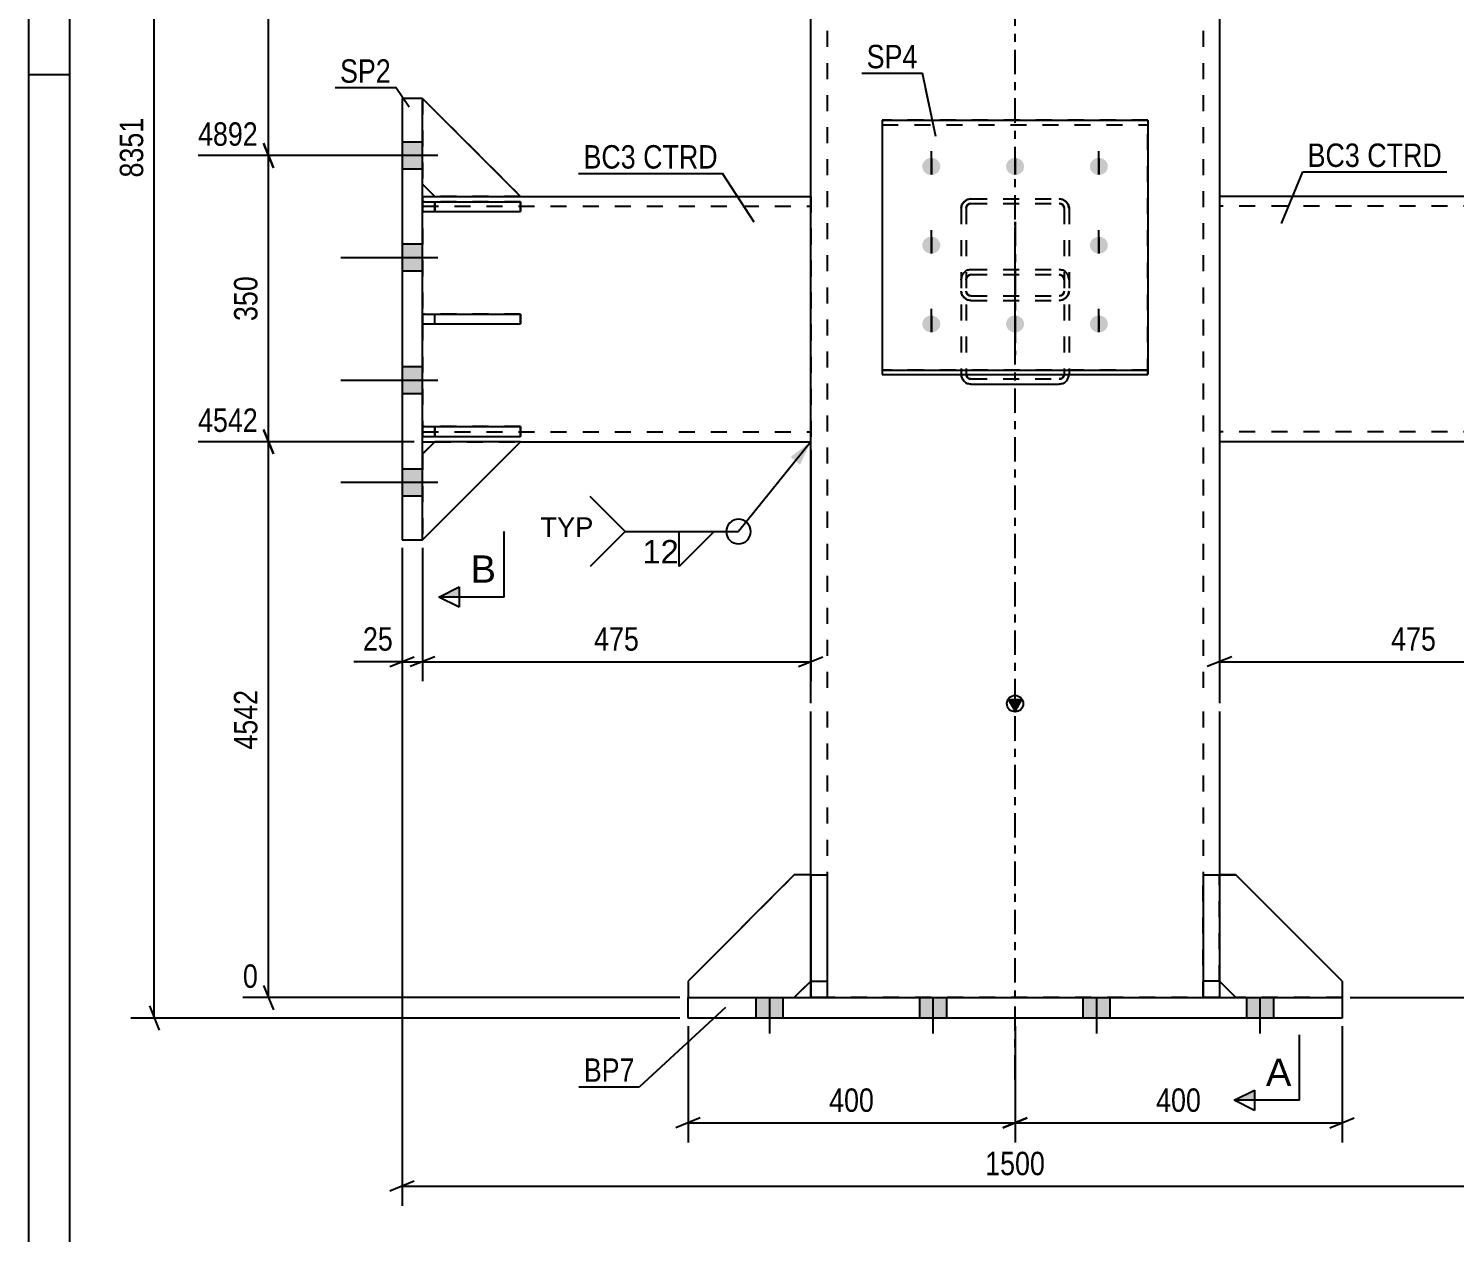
# Model space of a CAD drawing. Header units: millimetres. Extents: x 0 to 594, y 0 to 420.
# Drawn here: x 0 to 174.4, y 156.4 to 303.7 of the extents above; entities that cross this region are included whole.
import ezdxf

# ---------------------------------------------------------------- set-up
doc = ezdxf.new("R2010")
doc.units = ezdxf.units.MM
doc.linetypes.add('DXK_LINE_DOT2', pattern=[3.9198, 1.9599, -1.9599])
doc.linetypes.add('DXK_LINE_DOT3', pattern=[5.9187, 2.979, -0.9799, 0.9799, -0.9799])
doc.styles.add('Arial', font='arial.ttf', dxfattribs={"height": 0.2})
doc.styles.add('Arial Narrow', font='ARIALN.TTF', dxfattribs={"height": 0.2})

# ---------------------------------------------------------------- blocks, each defined once
blk = doc.blocks.new('Unknown-681868524-1134')
at = {"color": 5, "linetype": 'Continuous'}
for p, q in [((0, 420), (0, 0)), ((5, 415), (5, 5)), ((5, 298), (0, 298))]:
    blk.add_line(p, q, dxfattribs=at)
blk = doc.blocks.new('Bolt-681868524-2355 - 2326')
at = {"linetype": 'Continuous'}
for points in [[(45.69, 289.77), (45.69, 286.47), (48.19, 286.47), (48.19, 289.77)], [(45.69, 289.77), (45.69, 286.47), (48.19, 286.47), (48.19, 289.77)], [(45.69, 289.77), (45.69, 286.47), (48.19, 286.47), (48.19, 289.77)], [(45.69, 277.27), (45.69, 273.97), (48.19, 273.97), (48.19, 277.27)], [(45.69, 277.27), (45.69, 273.97), (48.19, 273.97), (48.19, 277.27)], [(45.69, 262.27), (45.69, 258.97), (48.19, 258.97), (48.19, 262.27)], [(45.69, 262.27), (45.69, 258.97), (48.19, 258.97), (48.19, 262.27)], [(45.69, 249.77), (45.69, 246.47), (48.19, 246.47), (48.19, 249.77)], [(45.69, 249.77), (45.69, 246.47), (48.19, 246.47), (48.19, 249.77)], [(45.69, 249.77), (45.69, 246.47), (48.19, 246.47), (48.19, 249.77)]]:
    blk.add_hatch(color=1, dxfattribs=at).paths.add_polyline_path(points)
at = {"color": 1, "linetype": 'Continuous'}
for p, q in [((48.19, 289.77), (45.69, 289.77)), ((48.19, 289.77), (45.69, 289.77)), ((48.19, 289.77), (45.69, 289.77)), ((50.09, 288.12), (38.19, 288.12)), ((50.09, 288.12), (38.19, 288.12)), ((50.09, 288.12), (38.19, 288.12)), ((48.19, 286.47), (45.69, 286.47)), ((48.19, 286.47), (45.69, 286.47)), ((48.19, 286.47), (45.69, 286.47)), ((50.09, 275.62), (38.19, 275.62)), ((50.09, 275.62), (38.19, 275.62)), ((48.19, 277.27), (45.69, 277.27)), ((48.19, 277.27), (45.69, 277.27)), ((48.19, 273.97), (45.69, 273.97)), ((48.19, 273.97), (45.69, 273.97)), ((48.19, 262.27), (45.69, 262.27)), ((48.19, 262.27), (45.69, 262.27)), ((50.09, 260.62), (38.19, 260.62)), ((50.09, 260.62), (38.19, 260.62)), ((48.19, 258.97), (45.69, 258.97)), ((48.19, 258.97), (45.69, 258.97)), ((48.19, 249.77), (45.69, 249.77)), ((48.19, 249.77), (45.69, 249.77)), ((48.19, 249.77), (45.69, 249.77)), ((50.09, 248.12), (38.19, 248.12)), ((50.09, 248.12), (38.19, 248.12)), ((50.09, 248.12), (38.19, 248.12)), ((48.19, 246.47), (45.69, 246.47)), ((48.19, 246.47), (45.69, 246.47)), ((48.19, 246.47), (45.69, 246.47))]:
    blk.add_line(p, q, dxfattribs=at)
blk = doc.blocks.new('Part-681868524-2336 - 2326')
at = {"linetype": 'Continuous'}
blk.add_hatch(color=2, dxfattribs=at).paths.add_polyline_path([(120.68, 220.18), (119.88, 221.58), (121.48, 221.58)])
at = {"color": 2, "linetype": 'Continuous'}
for p, q in [((95.68, 221.12), (95.68, 315.12)), ((145.68, 315.12), (145.68, 221.12)), ((120.68, 220.18), (119.88, 221.58)), ((119.88, 221.58), (121.48, 221.58)), ((121.48, 221.58), (120.68, 220.18)), ((95.68, 200.12), (95.68, 220.12)), ((145.68, 220.12), (145.68, 200.12))]:
    blk.add_line(p, q, dxfattribs=at)
at = {"color": 7, "linetype": 'DXK_LINE_DOT2'}
for p, q in [((97.68, 315.12), (97.68, 221.12)), ((143.68, 315.12), (143.68, 221.12)), ((97.68, 220.12), (97.68, 185.12)), ((143.68, 220.12), (143.68, 185.12)), ((95.68, 200.12), (95.68, 185.12)), ((145.68, 200.12), (145.68, 185.12)), ((145.68, 185.12), (95.68, 185.12))]:
    blk.add_line(p, q, dxfattribs=at)
at = {"color": 7, "linetype": 'DXK_LINE_DOT3'}
for p, q in [((120.68, 221.12), (120.68, 315.12)), ((120.68, 175.12), (120.68, 220.12))]:
    blk.add_line(p, q, dxfattribs=at)
at = {"color": 2, "linetype": 'Continuous'}
blk.add_circle((120.68, 221.08), 1, dxfattribs=at)
blk = doc.blocks.new('Part-681868524-2329 - 2326')
at = {"color": 2, "linetype": 'Continuous'}
for p, q in [((95.68, 200.12), (95.68, 185.12)), ((95.68, 200.12), (97.68, 200.12)), ((97.68, 200.12), (97.68, 185.12)), ((95.68, 187.12), (97.68, 187.12)), ((95.68, 185.12), (97.68, 185.12))]:
    blk.add_line(p, q, dxfattribs=at)
blk = doc.blocks.new('Part-681868524-2330 - 2326')
at = {"color": 2, "linetype": 'Continuous'}
for p, q in [((93.68, 200.12), (80.68, 187.12)), ((95.68, 200.12), (93.68, 200.12)), ((80.68, 187.12), (80.68, 185.12)), ((93.68, 185.12), (95.68, 187.12))]:
    blk.add_line(p, q, dxfattribs=at)
at = {"color": 7, "linetype": 'DXK_LINE_DOT2'}
for p, q in [((95.68, 200.12), (95.68, 187.12)), ((80.68, 185.12), (93.68, 185.12))]:
    blk.add_line(p, q, dxfattribs=at)
blk = doc.blocks.new('Part-681868524-2399 - 2326')
at = {"color": 2, "linetype": 'Continuous'}
for p, q in [((48.19, 282.47), (60.19, 282.47)), ((48.19, 282.47), (48.19, 281.27)), ((48.19, 281.27), (60.19, 281.27)), ((60.19, 282.47), (60.19, 281.27))]:
    blk.add_line(p, q, dxfattribs=at)
at = {"color": 7, "linetype": 'DXK_LINE_DOT2'}
blk.add_line((49.69, 281.27), (49.69, 282.47), dxfattribs=at)
blk = doc.blocks.new('Part-681868524-2335 - 2326')
at = {"color": 2, "linetype": 'Continuous'}
for p, q in [((80.68, 182.62), (80.68, 185.12)), ((80.68, 185.12), (160.68, 185.12)), ((160.68, 185.12), (160.68, 182.62)), ((160.68, 182.62), (80.68, 182.62))]:
    blk.add_line(p, q, dxfattribs=at)
blk = doc.blocks.new('Bolt-681868524-2358 - 2326')
at = {"color": 1, "linetype": 'DXK_LINE_DOT2'}
for p, q in [((110.44, 287.78), (110.44, 284.94)), ((120.69, 287.78), (120.69, 284.94)), ((130.94, 287.78), (130.94, 284.94)), ((110.44, 278.15), (110.44, 275.31)), ((130.94, 278.15), (130.94, 275.31)), ((110.44, 268.52), (110.44, 265.68)), ((120.69, 268.52), (120.69, 265.68)), ((130.94, 268.52), (130.94, 265.68))]:
    blk.add_line(p, q, dxfattribs=at)
blk = doc.blocks.new('Bolt-681868524-2359 - 2326')
at = {"linetype": 'Continuous'}
for points in [[(92.33, 185.12), (89.03, 185.12), (89.03, 182.62), (92.33, 182.62)], [(92.33, 185.12), (89.03, 185.12), (89.03, 182.62), (92.33, 182.62)], [(92.33, 185.12), (89.03, 185.12), (89.03, 182.62), (92.33, 182.62)], [(92.33, 185.12), (89.03, 185.12), (89.03, 182.62), (92.33, 182.62)], [(112.33, 185.12), (109.03, 185.12), (109.03, 182.62), (112.33, 182.62)], [(112.33, 185.12), (109.03, 185.12), (109.03, 182.62), (112.33, 182.62)], [(132.33, 185.12), (129.03, 185.12), (129.03, 182.62), (132.33, 182.62)], [(132.33, 185.12), (129.03, 185.12), (129.03, 182.62), (132.33, 182.62)], [(152.33, 185.12), (149.03, 185.12), (149.03, 182.62), (152.33, 182.62)], [(152.33, 185.12), (149.03, 185.12), (149.03, 182.62), (152.33, 182.62)], [(152.33, 185.12), (149.03, 185.12), (149.03, 182.62), (152.33, 182.62)], [(152.33, 185.12), (149.03, 185.12), (149.03, 182.62), (152.33, 182.62)]]:
    blk.add_hatch(color=1, dxfattribs=at).paths.add_polyline_path(points)
at = {"color": 1, "linetype": 'Continuous'}
for p, q in [((89.03, 182.62), (89.03, 185.12)), ((89.03, 182.62), (89.03, 185.12)), ((89.03, 182.62), (89.03, 185.12)), ((89.03, 182.62), (89.03, 185.12)), ((90.68, 180.72), (90.68, 185.12)), ((90.68, 180.72), (90.68, 185.12)), ((90.68, 180.72), (90.68, 185.12)), ((90.68, 180.72), (90.68, 185.12)), ((92.33, 182.62), (92.33, 185.12)), ((92.33, 182.62), (92.33, 185.12)), ((92.33, 182.62), (92.33, 185.12)), ((92.33, 182.62), (92.33, 185.12)), ((109.03, 182.62), (109.03, 185.12)), ((109.03, 182.62), (109.03, 185.12)), ((110.68, 180.72), (110.68, 185.12)), ((110.68, 180.72), (110.68, 185.12)), ((112.33, 182.62), (112.33, 185.12)), ((112.33, 182.62), (112.33, 185.12)), ((129.03, 182.62), (129.03, 185.12)), ((129.03, 182.62), (129.03, 185.12)), ((130.68, 180.72), (130.68, 185.12)), ((130.68, 180.72), (130.68, 185.12)), ((132.33, 182.62), (132.33, 185.12)), ((132.33, 182.62), (132.33, 185.12)), ((149.03, 182.62), (149.03, 185.12)), ((149.03, 182.62), (149.03, 185.12)), ((149.03, 182.62), (149.03, 185.12)), ((149.03, 182.62), (149.03, 185.12)), ((150.68, 180.72), (150.68, 185.12)), ((150.68, 180.72), (150.68, 185.12)), ((150.68, 180.72), (150.68, 185.12)), ((150.68, 180.72), (150.68, 185.12)), ((152.33, 182.62), (152.33, 185.12)), ((152.33, 182.62), (152.33, 185.12)), ((152.33, 182.62), (152.33, 185.12)), ((152.33, 182.62), (152.33, 185.12))]:
    blk.add_line(p, q, dxfattribs=at)
blk = doc.blocks.new('Part-681868524-2367 - 2326')
at = {"color": 7, "linetype": 'DXK_LINE_DOT2'}
for p, q in [((93.68, 200.12), (80.68, 187.12)), ((95.68, 200.12), (93.68, 200.12)), ((95.68, 187.12), (95.68, 200.12)), ((80.68, 187.12), (80.68, 185.12)), ((93.68, 185.12), (95.68, 187.12)), ((80.68, 185.12), (93.68, 185.12))]:
    blk.add_line(p, q, dxfattribs=at)
blk = doc.blocks.new('Part-681868524-2368 - 2326')
at = {"color": 7, "linetype": 'DXK_LINE_DOT2'}
for p, q in [((95.68, 185.12), (95.68, 200.12)), ((95.68, 200.12), (97.68, 200.12)), ((97.68, 200.12), (97.68, 185.12)), ((95.68, 187.12), (97.68, 187.12)), ((97.68, 185.12), (95.68, 185.12))]:
    blk.add_line(p, q, dxfattribs=at)
blk = doc.blocks.new('Part-681868524-2369 - 2326')
at = {"color": 2, "linetype": 'Continuous'}
for p, q in [((147.68, 200.12), (145.68, 200.12)), ((160.68, 187.12), (147.68, 200.12)), ((147.68, 185.12), (145.68, 187.12)), ((160.68, 187.12), (160.68, 185.12))]:
    blk.add_line(p, q, dxfattribs=at)
at = {"color": 7, "linetype": 'DXK_LINE_DOT2'}
for p, q in [((145.68, 187.12), (145.68, 200.12)), ((160.68, 185.12), (147.68, 185.12))]:
    blk.add_line(p, q, dxfattribs=at)
blk = doc.blocks.new('Part-681868524-2370 - 2326')
at = {"color": 2, "linetype": 'Continuous'}
for p, q in [((143.68, 200.12), (143.68, 185.12)), ((143.68, 200.12), (145.68, 200.12)), ((145.68, 200.12), (145.68, 185.12)), ((145.68, 187.12), (143.68, 187.12)), ((143.68, 185.12), (145.68, 185.12))]:
    blk.add_line(p, q, dxfattribs=at)
blk = doc.blocks.new('Part-681868524-2387 - 2326')
at = {"color": 7, "linetype": 'DXK_LINE_DOT2'}
for p, q in [((136.94, 292.43), (104.44, 292.43)), ((104.44, 292.43), (104.44, 261.34)), ((104.44, 291.88), (136.94, 291.88)), ((136.94, 261.34), (136.94, 292.43)), ((136.94, 261.89), (104.44, 261.89)), ((104.44, 261.34), (136.94, 261.34))]:
    blk.add_line(p, q, dxfattribs=at)
blk = doc.blocks.new('Part-681868524-2389 - 2326')
at = {"color": 7, "linetype": 'DXK_LINE_DOT2'}
for p, q in [((114.44, 282.48), (114.83, 282.73)), ((114.83, 282.73), (115.29, 282.81)), ((115.29, 282.81), (126.09, 282.81)), ((126.09, 282.81), (126.54, 282.73)), ((126.54, 282.73), (126.93, 282.48)), ((114.09, 281.68), (114.18, 282.12)), ((114.09, 281.68), (114.09, 261.42)), ((114.18, 282.12), (114.44, 282.48)), ((114.73, 281.9), (114.69, 281.68)), ((114.69, 281.68), (114.69, 261.42)), ((114.86, 282.08), (114.73, 281.9)), ((115.06, 282.2), (114.86, 282.08)), ((115.29, 282.25), (115.06, 282.2)), ((115.29, 282.25), (126.09, 282.25)), ((126.32, 282.2), (126.09, 282.25)), ((126.51, 282.08), (126.32, 282.2)), ((126.64, 281.9), (126.51, 282.08)), ((126.69, 281.68), (126.64, 281.9)), ((126.69, 281.68), (126.69, 261.42)), ((126.93, 282.48), (127.19, 282.12)), ((127.19, 282.12), (127.29, 281.68)), ((127.29, 281.68), (127.29, 261.42)), ((115.29, 274.19), (114.83, 274.1)), ((115.29, 274.19), (126.09, 274.19)), ((126.54, 274.1), (126.09, 274.19)), ((114.18, 273.41), (114.09, 272.92)), ((114.69, 272.92), (114.73, 273.16)), ((114.73, 273.16), (114.86, 273.37)), ((114.86, 273.37), (115.06, 273.51)), ((115.06, 273.51), (115.29, 273.56)), ((115.29, 273.56), (126.09, 273.56)), ((126.09, 273.56), (126.32, 273.51)), ((126.32, 273.51), (126.51, 273.37)), ((126.51, 273.37), (126.64, 273.16)), ((126.64, 273.16), (126.69, 272.92)), ((127.29, 272.92), (127.19, 273.41)), ((114.18, 271.1), (114.09, 271.54)), ((114.44, 270.74), (114.18, 271.1)), ((114.83, 270.49), (114.44, 270.74)), ((114.69, 271.54), (114.73, 271.32)), ((114.73, 271.32), (114.86, 271.14)), ((115.29, 270.41), (114.83, 270.49)), ((114.86, 271.14), (115.06, 271.01)), ((115.06, 271.01), (115.29, 270.97)), ((115.29, 270.97), (126.09, 270.97)), ((115.29, 270.41), (126.09, 270.41)), ((126.09, 270.97), (126.32, 271.01)), ((126.54, 270.49), (126.09, 270.41)), ((126.32, 271.01), (126.51, 271.14)), ((126.51, 271.14), (126.64, 271.32)), ((126.93, 270.74), (126.54, 270.49)), ((126.64, 271.32), (126.69, 271.54)), ((127.19, 271.1), (126.93, 270.74)), ((127.29, 271.54), (127.19, 271.1)), ((114.09, 261.42), (114.18, 260.94)), ((114.73, 261.18), (114.69, 261.42)), ((114.86, 260.97), (114.73, 261.18)), ((114.83, 260.24), (115.29, 260.15)), ((115.06, 260.83), (114.86, 260.97)), ((115.29, 260.79), (115.06, 260.83)), ((115.29, 260.79), (126.09, 260.79)), ((115.29, 260.15), (126.09, 260.15)), ((126.32, 260.83), (126.09, 260.79)), ((126.09, 260.15), (126.54, 260.24)), ((126.51, 260.97), (126.32, 260.83)), ((126.64, 261.18), (126.51, 260.97)), ((126.69, 261.42), (126.64, 261.18)), ((127.19, 260.94), (127.29, 261.42))]:
    blk.add_line(p, q, dxfattribs=at)
at = {"color": 7, "linetype": 'DXK_LINE_DOT3'}
blk.add_line((120.69, 280.03), (120.69, 263.75), dxfattribs=at)
at = {"color": 7, "linetype": 'DXK_LINE_DOT2'}
for centre, start, end in [((115.34, 272.97), 114.32, 159.2417), ((126.03, 272.97), 20.7583, 65.68), ((115.34, 261.38), 200.7583, 245.68), ((126.03, 261.38), 294.32, 339.2417)]:
    blk.add_arc(centre, 1.24, start, end, dxfattribs=at)
blk = doc.blocks.new('Part-681868524-2396 - 2326')
at = {"color": 7, "linetype": 'DXK_LINE_DOT2'}
for p, q in [((60.19, 282.47), (48.19, 282.47)), ((48.19, 282.47), (48.19, 281.27)), ((48.19, 281.27), (60.19, 281.27)), ((49.69, 282.47), (49.69, 281.27)), ((60.19, 281.27), (60.19, 282.47))]:
    blk.add_line(p, q, dxfattribs=at)
blk = doc.blocks.new('Part-681868524-2398 - 2326')
at = {"color": 7, "linetype": 'DXK_LINE_DOT2'}
for p, q in [((60.19, 268.72), (48.19, 268.72)), ((48.19, 268.72), (48.19, 267.52)), ((49.69, 267.52), (49.69, 268.72)), ((60.19, 267.52), (60.19, 268.72)), ((48.19, 267.52), (60.19, 267.52))]:
    blk.add_line(p, q, dxfattribs=at)
blk = doc.blocks.new('Part-681868524-2401 - 2326')
at = {"color": 2, "linetype": 'Continuous'}
for p, q in [((48.19, 268.72), (60.19, 268.72)), ((48.19, 268.72), (48.19, 267.52)), ((60.19, 268.72), (60.19, 267.52)), ((48.19, 267.52), (60.19, 267.52))]:
    blk.add_line(p, q, dxfattribs=at)
at = {"color": 7, "linetype": 'DXK_LINE_DOT2'}
blk.add_line((49.69, 267.52), (49.69, 268.72), dxfattribs=at)
blk = doc.blocks.new('Part-681868524-2402 - 2326')
at = {"color": 2, "linetype": 'Continuous'}
for p, q in [((48.19, 295.12), (60.19, 283.12)), ((48.19, 284.62), (49.69, 283.12)), ((49.69, 283.12), (60.19, 283.12))]:
    blk.add_line(p, q, dxfattribs=at)
at = {"color": 7, "linetype": 'DXK_LINE_DOT2'}
blk.add_line((48.19, 295.12), (48.19, 284.62), dxfattribs=at)
blk = doc.blocks.new('Part-681868524-2403 - 2326')
at = {"color": 7, "linetype": 'DXK_LINE_DOT2'}
for p, q in [((48.19, 284.62), (48.19, 295.12)), ((48.19, 295.12), (60.19, 283.12)), ((49.69, 283.12), (48.19, 284.62)), ((60.19, 283.12), (49.69, 283.12))]:
    blk.add_line(p, q, dxfattribs=at)
blk = doc.blocks.new('Part-681868524-2404 - 2326')
at = {"color": 2, "linetype": 'Continuous'}
for p, q in [((49.69, 253.12), (48.19, 251.62)), ((48.19, 241.12), (60.19, 253.12)), ((60.19, 253.12), (49.69, 253.12))]:
    blk.add_line(p, q, dxfattribs=at)
at = {"color": 7, "linetype": 'DXK_LINE_DOT2'}
blk.add_line((48.19, 251.62), (48.19, 241.12), dxfattribs=at)
blk = doc.blocks.new('Part-681868524-2405 - 2326')
at = {"color": 7, "linetype": 'DXK_LINE_DOT2'}
for p, q in [((49.69, 253.12), (48.19, 251.62)), ((48.19, 241.12), (60.19, 253.12)), ((60.19, 253.12), (49.69, 253.12)), ((48.19, 251.62), (48.19, 241.12))]:
    blk.add_line(p, q, dxfattribs=at)
blk = doc.blocks.new('Part-681868524-2425 - 2326')
at = {"color": 2, "linetype": 'Continuous'}
for p, q in [((45.69, 295.12), (45.69, 241.12)), ((48.19, 295.12), (45.69, 295.12)), ((48.19, 241.12), (48.19, 295.12)), ((45.69, 241.12), (48.19, 241.12))]:
    blk.add_line(p, q, dxfattribs=at)
blk = doc.blocks.new('Part-681868524-2471 - 2326')
at = {"color": 2, "linetype": 'Continuous'}
for p, q in [((48.19, 283.12), (49.69, 283.12)), ((60.19, 283.12), (95.68, 283.12)), ((48.19, 253.12), (49.69, 253.12)), ((60.19, 253.12), (95.68, 253.12))]:
    blk.add_line(p, q, dxfattribs=at)
at = {"color": 7, "linetype": 'DXK_LINE_DOT2'}
for p, q in [((48.19, 283.12), (48.19, 253.12)), ((49.69, 283.12), (60.19, 283.12)), ((95.68, 283.12), (95.68, 253.12)), ((48.19, 281.92), (95.68, 281.92)), ((48.19, 254.32), (95.68, 254.32)), ((49.69, 253.12), (60.19, 253.12))]:
    blk.add_line(p, q, dxfattribs=at)
blk = doc.blocks.new('Part-681868524-2493 - 2326')
at = {"color": 7, "linetype": 'DXK_LINE_DOT2'}
for p, q in [((145.68, 187.12), (145.68, 200.12)), ((145.68, 200.12), (147.68, 200.12)), ((147.68, 200.12), (160.68, 187.12)), ((147.68, 185.12), (145.68, 187.12)), ((160.68, 187.12), (160.68, 185.12)), ((160.68, 185.12), (147.68, 185.12))]:
    blk.add_line(p, q, dxfattribs=at)
blk = doc.blocks.new('Part-681868524-2494 - 2326')
at = {"color": 7, "linetype": 'DXK_LINE_DOT2'}
for p, q in [((143.68, 185.12), (143.68, 200.12)), ((143.68, 200.12), (145.68, 200.12)), ((145.68, 200.12), (145.68, 185.12)), ((145.68, 187.12), (143.68, 187.12)), ((145.68, 185.12), (143.68, 185.12))]:
    blk.add_line(p, q, dxfattribs=at)
blk = doc.blocks.new('Part-681868524-2499 - 2326')
at = {"color": 2, "linetype": 'Continuous'}
for p, q in [((181.19, 283.12), (145.68, 283.12)), ((193.19, 283.12), (191.69, 283.12)), ((181.19, 253.12), (145.68, 253.12)), ((193.19, 253.12), (191.69, 253.12))]:
    blk.add_line(p, q, dxfattribs=at)
at = {"color": 7, "linetype": 'DXK_LINE_DOT2'}
for p, q in [((145.68, 283.12), (145.68, 253.12)), ((191.69, 283.12), (181.19, 283.12)), ((193.19, 253.12), (193.19, 283.12)), ((193.19, 281.92), (145.68, 281.92)), ((193.19, 254.32), (145.68, 254.32)), ((191.69, 253.12), (181.19, 253.12))]:
    blk.add_line(p, q, dxfattribs=at)
blk = doc.blocks.new('Part-681868524-2526 - 2326')
at = {"color": 7, "linetype": 'DXK_LINE_DOT2'}
for p, q in [((114.83, 282.73), (114.44, 282.48)), ((115.29, 282.81), (114.83, 282.73)), ((115.29, 282.81), (126.09, 282.81)), ((126.54, 282.73), (126.09, 282.81)), ((126.93, 282.48), (126.54, 282.73)), ((114.18, 282.12), (114.09, 281.68)), ((114.09, 281.68), (114.09, 261.42)), ((114.44, 282.48), (114.18, 282.12)), ((114.69, 281.68), (114.73, 281.9)), ((114.69, 281.68), (114.69, 261.42)), ((114.73, 281.9), (114.86, 282.08)), ((114.86, 282.08), (115.06, 282.2)), ((115.06, 282.2), (115.29, 282.25)), ((115.29, 282.25), (126.09, 282.25)), ((126.09, 282.25), (126.32, 282.2)), ((126.32, 282.2), (126.51, 282.08)), ((126.51, 282.08), (126.64, 281.9)), ((126.64, 281.9), (126.69, 281.68)), ((126.69, 281.68), (126.69, 261.42)), ((127.19, 282.12), (126.93, 282.48)), ((127.29, 281.68), (127.19, 282.12)), ((127.29, 281.68), (127.29, 261.42)), ((114.83, 274.1), (115.29, 274.19)), ((115.29, 274.19), (126.09, 274.19)), ((126.09, 274.19), (126.54, 274.1)), ((114.09, 272.92), (114.18, 273.41)), ((114.73, 273.16), (114.69, 272.92)), ((114.86, 273.37), (114.73, 273.16)), ((115.06, 273.51), (114.86, 273.37)), ((115.29, 273.56), (115.06, 273.51)), ((115.29, 273.56), (126.09, 273.56)), ((126.32, 273.51), (126.09, 273.56)), ((126.51, 273.37), (126.32, 273.51)), ((126.64, 273.16), (126.51, 273.37)), ((126.69, 272.92), (126.64, 273.16)), ((127.19, 273.41), (127.29, 272.92)), ((114.09, 271.53), (114.18, 271.1)), ((114.18, 271.1), (114.44, 270.74)), ((114.44, 270.74), (114.83, 270.49)), ((114.73, 271.32), (114.69, 271.53)), ((114.86, 271.14), (114.73, 271.32)), ((114.83, 270.49), (115.29, 270.41)), ((115.06, 271.01), (114.86, 271.14)), ((115.29, 270.97), (115.06, 271.01)), ((115.29, 270.97), (126.09, 270.97)), ((115.29, 270.41), (126.09, 270.41)), ((126.32, 271.01), (126.09, 270.97)), ((126.09, 270.41), (126.54, 270.49)), ((126.51, 271.14), (126.32, 271.01)), ((126.64, 271.32), (126.51, 271.14)), ((126.54, 270.49), (126.93, 270.74)), ((126.69, 271.53), (126.64, 271.32)), ((126.93, 270.74), (127.19, 271.1)), ((127.19, 271.1), (127.29, 271.53)), ((114.1, 261.34), (114.09, 261.42)), ((114.69, 261.42), (114.73, 261.18)), ((114.73, 261.18), (114.86, 260.97)), ((114.86, 260.97), (115.06, 260.83)), ((115.06, 260.83), (115.29, 260.79)), ((115.29, 260.79), (126.09, 260.79)), ((126.09, 260.79), (126.32, 260.83)), ((126.32, 260.83), (126.51, 260.97)), ((126.51, 260.97), (126.64, 261.18)), ((126.64, 261.18), (126.69, 261.42)), ((127.29, 261.42), (127.27, 261.34))]:
    blk.add_line(p, q, dxfattribs=at)
at = {"color": 7, "linetype": 'DXK_LINE_DOT3'}
blk.add_line((120.69, 263.75), (120.69, 280.03), dxfattribs=at)
at = {"color": 2, "linetype": 'Continuous'}
for p, q in [((114.18, 260.94), (114.1, 261.34)), ((115.29, 260.15), (114.83, 260.24)), ((115.29, 260.15), (126.09, 260.15)), ((126.54, 260.24), (126.09, 260.15)), ((127.27, 261.34), (127.19, 260.94))]:
    blk.add_line(p, q, dxfattribs=at)
at = {"color": 7, "linetype": 'DXK_LINE_DOT2'}
for centre, start, end in [((115.34, 272.97), 114.32, 159.2417), ((126.03, 272.97), 20.7583, 65.68)]:
    blk.add_arc(centre, 1.24, start, end, dxfattribs=at)
at = {"color": 2, "linetype": 'Continuous'}
for centre, start, end in [((115.34, 261.38), 200.7583, 245.68), ((126.03, 261.38), 294.32, 339.2417)]:
    blk.add_arc(centre, 1.24, start, end, dxfattribs=at)
blk = doc.blocks.new('Part-681868524-2529 - 2326')
at = {"color": 2, "linetype": 'Continuous'}
for p, q in [((48.19, 254.97), (60.19, 254.97)), ((48.19, 254.97), (48.19, 253.77)), ((60.19, 254.97), (60.19, 253.77)), ((48.19, 253.77), (60.19, 253.77))]:
    blk.add_line(p, q, dxfattribs=at)
at = {"color": 7, "linetype": 'DXK_LINE_DOT2'}
blk.add_line((49.69, 253.77), (49.69, 254.97), dxfattribs=at)
blk = doc.blocks.new('Part-681868524-2530 - 2326')
at = {"color": 7, "linetype": 'DXK_LINE_DOT2'}
for p, q in [((60.19, 254.97), (48.19, 254.97)), ((48.19, 254.97), (48.19, 253.77)), ((49.69, 254.97), (49.69, 253.77)), ((60.19, 253.77), (60.19, 254.97)), ((48.19, 253.77), (60.19, 253.77))]:
    blk.add_line(p, q, dxfattribs=at)
blk = doc.blocks.new('Part-681868524-2536 - 2326')
at = {"color": 2, "linetype": 'Continuous'}
for p, q in [((104.44, 292.43), (136.94, 292.43)), ((104.44, 292.43), (104.44, 261.34)), ((136.94, 292.43), (136.94, 261.34)), ((104.44, 261.89), (136.94, 261.89)), ((104.44, 261.34), (136.94, 261.34))]:
    blk.add_line(p, q, dxfattribs=at)
at = {"color": 7, "linetype": 'DXK_LINE_DOT2'}
blk.add_line((104.44, 291.88), (136.94, 291.88), dxfattribs=at)
blk = doc.blocks.new('Bolt-681868524-2537 - 2326')
at = {"linetype": 'Continuous'}
for points in [[(110.44, 285.74), (110.21, 285.76), (109.99, 285.83), (109.79, 285.94), (109.62, 286.08), (109.48, 286.26), (109.39, 286.46), (109.34, 286.68), (109.34, 286.9), (109.39, 287.11), (109.48, 287.31), (109.62, 287.49), (109.79, 287.64), (109.99, 287.75), (110.21, 287.82), (110.44, 287.84), (110.66, 287.82), (110.88, 287.75), (111.08, 287.64), (111.25, 287.49), (111.39, 287.31), (111.48, 287.11), (111.53, 286.9), (111.53, 286.68), (111.48, 286.46), (111.39, 286.26), (111.25, 286.08), (111.08, 285.94), (110.88, 285.83), (110.66, 285.76)], [(120.69, 285.74), (120.46, 285.76), (120.24, 285.83), (120.04, 285.94), (119.87, 286.08), (119.73, 286.26), (119.64, 286.46), (119.59, 286.68), (119.59, 286.9), (119.64, 287.11), (119.73, 287.31), (119.87, 287.49), (120.04, 287.64), (120.24, 287.75), (120.46, 287.82), (120.69, 287.84), (120.91, 287.82), (121.13, 287.75), (121.33, 287.64), (121.5, 287.49), (121.64, 287.31), (121.73, 287.11), (121.78, 286.9), (121.78, 286.68), (121.73, 286.46), (121.64, 286.26), (121.5, 286.08), (121.33, 285.94), (121.13, 285.83), (120.91, 285.76)], [(130.94, 285.74), (130.71, 285.76), (130.49, 285.83), (130.29, 285.94), (130.12, 286.08), (129.98, 286.26), (129.89, 286.46), (129.84, 286.68), (129.84, 286.9), (129.89, 287.11), (129.98, 287.31), (130.12, 287.49), (130.29, 287.64), (130.49, 287.75), (130.71, 287.82), (130.94, 287.84), (131.16, 287.82), (131.38, 287.75), (131.58, 287.64), (131.75, 287.49), (131.89, 287.31), (131.98, 287.11), (132.03, 286.9), (132.03, 286.68), (131.98, 286.46), (131.89, 286.26), (131.75, 286.08), (131.58, 285.94), (131.38, 285.83), (131.16, 285.76)], [(110.44, 276.12), (110.21, 276.15), (109.99, 276.21), (109.79, 276.32), (109.62, 276.46), (109.48, 276.64), (109.39, 276.84), (109.34, 277.05), (109.34, 277.26), (109.39, 277.48), (109.48, 277.67), (109.62, 277.85), (109.79, 277.99), (109.99, 278.1), (110.21, 278.17), (110.44, 278.19), (110.66, 278.17), (110.88, 278.1), (111.08, 277.99), (111.25, 277.85), (111.39, 277.67), (111.48, 277.48), (111.53, 277.26), (111.53, 277.05), (111.48, 276.84), (111.39, 276.64), (111.25, 276.46), (111.08, 276.32), (110.88, 276.21), (110.66, 276.15)], [(130.94, 276.12), (130.71, 276.15), (130.49, 276.21), (130.29, 276.32), (130.12, 276.46), (129.98, 276.64), (129.89, 276.84), (129.84, 277.05), (129.84, 277.26), (129.89, 277.48), (129.98, 277.67), (130.12, 277.85), (130.29, 277.99), (130.49, 278.1), (130.71, 278.17), (130.94, 278.19), (131.16, 278.17), (131.38, 278.1), (131.58, 277.99), (131.75, 277.85), (131.89, 277.67), (131.98, 277.48), (132.03, 277.26), (132.03, 277.05), (131.98, 276.84), (131.89, 276.64), (131.75, 276.46), (131.58, 276.32), (131.38, 276.21), (131.16, 276.15)], [(110.44, 266.49), (110.21, 266.51), (109.99, 266.58), (109.79, 266.69), (109.62, 266.83), (109.48, 267.01), (109.39, 267.21), (109.34, 267.42), (109.34, 267.63), (109.39, 267.84), (109.48, 268.04), (109.62, 268.22), (109.79, 268.36), (109.99, 268.47), (110.21, 268.54), (110.44, 268.56), (110.66, 268.54), (110.88, 268.47), (111.08, 268.36), (111.25, 268.22), (111.39, 268.04), (111.48, 267.84), (111.53, 267.63), (111.53, 267.42), (111.48, 267.21), (111.39, 267.01), (111.25, 266.83), (111.08, 266.69), (110.88, 266.58), (110.66, 266.51)], [(120.69, 266.49), (120.46, 266.51), (120.24, 266.58), (120.04, 266.69), (119.87, 266.83), (119.73, 267.01), (119.64, 267.21), (119.59, 267.42), (119.59, 267.63), (119.64, 267.84), (119.73, 268.04), (119.87, 268.22), (120.04, 268.36), (120.24, 268.47), (120.46, 268.54), (120.69, 268.56), (120.91, 268.54), (121.13, 268.47), (121.33, 268.36), (121.5, 268.22), (121.64, 268.04), (121.73, 267.84), (121.78, 267.63), (121.78, 267.42), (121.73, 267.21), (121.64, 267.01), (121.5, 266.83), (121.33, 266.69), (121.13, 266.58), (120.91, 266.51)], [(130.94, 266.49), (130.71, 266.51), (130.49, 266.58), (130.29, 266.69), (130.12, 266.83), (129.98, 267.01), (129.89, 267.21), (129.84, 267.42), (129.84, 267.63), (129.89, 267.84), (129.98, 268.04), (130.12, 268.22), (130.29, 268.36), (130.49, 268.47), (130.71, 268.54), (130.94, 268.56), (131.16, 268.54), (131.38, 268.47), (131.58, 268.36), (131.75, 268.22), (131.89, 268.04), (131.98, 267.84), (132.03, 267.63), (132.03, 267.42), (131.98, 267.21), (131.89, 267.01), (131.75, 266.83), (131.58, 266.69), (131.38, 266.58), (131.16, 266.51)]]:
    blk.add_hatch(color=1, dxfattribs=at).paths.add_polyline_path(points)
at = {"color": 1, "linetype": 'Continuous'}
for p, q in [((110.44, 285.8), (110.44, 288.64)), ((120.69, 285.8), (120.69, 288.64)), ((130.94, 285.8), (130.94, 288.64)), ((110.44, 276.16), (110.44, 279)), ((130.94, 276.16), (130.94, 279)), ((110.44, 266.53), (110.44, 269.37)), ((120.69, 266.53), (120.69, 269.37)), ((130.94, 266.53), (130.94, 269.37))]:
    blk.add_line(p, q, dxfattribs=at)
blk = doc.blocks.new('StraightDimension-681868524-2597 - 2326')
at = {"color": 7, "linetype": 'Continuous'}
for p, q in [((80.68, 181.62), (80.68, 167.4)), ((120.68, 181.62), (120.68, 167.4)), ((82.18, 170.4), (79.18, 169.2)), ((80.68, 169.8), (120.68, 169.8)), ((119.18, 169.2), (122.18, 170.4))]:
    blk.add_line(p, q, dxfattribs=at)
at = {"color": 0}
blk.add_wipeout([(104.02, 170.55), (104.02, 174.75), (97.34, 174.75), (97.34, 170.55)], dxfattribs=at)
at = {"color": 3, "style": 'Arial Narrow'}
blk.add_text('400', height=2.863, dxfattribs=at).set_placement((97.94, 171.15))
blk = doc.blocks.new('StraightDimension-681868524-14829 - 2326')
at = {"color": 7, "linetype": 'Continuous'}
for p, q in [((47.19, 253.12), (20.74, 253.12)), ((29.95, 251.62), (28.75, 254.62)), ((29.35, 185.12), (29.35, 253.12)), ((79.68, 185.12), (26.23, 185.12)), ((28.75, 186.62), (29.95, 183.62))]:
    blk.add_line(p, q, dxfattribs=at)
at = {"color": 0, "linetype": 'Continuous'}
for points in [[(28.65, 253.72), (28.65, 257.92), (20.14, 257.92), (20.14, 253.72)], [(28.65, 185.72), (28.65, 189.92), (25.63, 189.92), (25.63, 185.72)]]:
    blk.add_wipeout(points, dxfattribs=at)
at = {"color": 0}
blk.add_wipeout([(28.6, 223.37), (24.4, 223.37), (24.4, 214.86), (28.6, 214.86)], dxfattribs=at)
at = {"color": 3, "linetype": 'Continuous', "style": 'Arial Narrow'}
for s, height, p in [('4542', 2.863, (20.74, 254.32)), ('0', 2.86, (26.23, 186.32))]:
    blk.add_text(s, height=height, dxfattribs=at).set_placement(p)
at = {"color": 3, "style": 'Arial Narrow'}
blk.add_text('4542', height=2.863, rotation=90.0002, dxfattribs=at).set_placement((28, 215.46))
blk = doc.blocks.new('StraightDimension-681868524-2649 - 2326')
at = {"color": 7, "linetype": 'Continuous'}
for p, q in [((95.68, 252.12), (95.68, 223.81)), ((48.19, 240.12), (48.19, 223.81)), ((49.69, 226.81), (46.69, 225.61)), ((94.18, 225.61), (97.18, 226.81)), ((48.19, 226.21), (95.68, 226.21))]:
    blk.add_line(p, q, dxfattribs=at)
at = {"color": 0}
blk.add_wipeout([(75.28, 226.96), (75.28, 231.16), (68.59, 231.16), (68.59, 226.96)], dxfattribs=at)
at = {"color": 3, "style": 'Arial Narrow'}
blk.add_text('475', height=2.863, dxfattribs=at).set_placement((69.19, 227.56))
blk = doc.blocks.new('StraightDimension-681868524-2681 - 2326')
at = {"color": 7, "linetype": 'Continuous'}
for p, q in [((45.69, 240.12), (45.69, 223.81)), ((48.19, 240.12), (48.19, 223.81)), ((44.19, 225.61), (47.19, 226.81)), ((49.69, 226.81), (46.69, 225.61)), ((45.69, 226.21), (48.19, 226.21))]:
    blk.add_line(p, q, dxfattribs=at)
at = {"color": 0}
blk.add_wipeout([(45.16, 226.96), (45.16, 231.16), (40.31, 231.16), (40.31, 226.96)], dxfattribs=at)
at = {"color": 7, "linetype": 'Continuous'}
blk.add_line((45.69, 226.21), (39.78, 226.21), dxfattribs=at)
blk.add_line((45.69, 226.21), (39.78, 226.21), dxfattribs=at)
at = {"color": 3, "style": 'Arial Narrow'}
blk.add_text('25', height=2.863, dxfattribs=at).set_placement((40.91, 227.56))
blk = doc.blocks.new('StraightDimension-681868524-2575 - 2326')
at = {"color": 7, "linetype": 'Continuous'}
for p, q in [((195.69, 267.12), (195.69, 159.65)), ((45.69, 240.12), (45.69, 159.65)), ((47.19, 162.65), (44.19, 161.45)), ((194.19, 161.45), (197.19, 162.65)), ((45.69, 162.05), (195.69, 162.05))]:
    blk.add_line(p, q, dxfattribs=at)
at = {"color": 0}
blk.add_wipeout([(124.94, 162.8), (124.94, 167), (116.43, 167), (116.43, 162.8)], dxfattribs=at)
at = {"color": 3, "style": 'Arial Narrow'}
blk.add_text('1500', height=2.863, dxfattribs=at).set_placement((117.03, 163.4))
blk = doc.blocks.new('StraightDimension-681868524-2584 - 2326')
at = {"color": 7, "linetype": 'Continuous'}
for p, q in [((120.68, 181.62), (120.68, 167.4)), ((160.68, 181.62), (160.68, 167.4)), ((122.18, 170.4), (119.18, 169.2)), ((120.68, 169.8), (160.68, 169.8)), ((159.18, 169.2), (162.18, 170.4))]:
    blk.add_line(p, q, dxfattribs=at)
at = {"color": 0}
blk.add_wipeout([(144.02, 170.55), (144.02, 174.75), (137.34, 174.75), (137.34, 170.55)], dxfattribs=at)
at = {"color": 3, "style": 'Arial Narrow'}
blk.add_text('400', height=2.863, dxfattribs=at).set_placement((137.94, 171.15))
blk = doc.blocks.new('StraightDimension-681868524-2633 - 2326')
at = {"color": 7, "linetype": 'Continuous'}
for p, q in [((145.68, 252.12), (145.68, 223.81)), ((193.19, 240.12), (193.19, 223.81)), ((147.18, 226.81), (144.18, 225.61)), ((191.69, 225.61), (194.69, 226.81)), ((145.68, 226.21), (193.19, 226.21))]:
    blk.add_line(p, q, dxfattribs=at)
at = {"color": 0}
blk.add_wipeout([(172.78, 226.96), (172.78, 231.16), (166.09, 231.16), (166.09, 226.96)], dxfattribs=at)
at = {"color": 3, "style": 'Arial Narrow'}
blk.add_text('475', height=2.863, dxfattribs=at).set_placement((166.69, 227.56))
blk = doc.blocks.new('StraightDimension-681868524-10222 - 2326')
at = {"color": 7, "linetype": 'Continuous'}
for p, q in [((15.38, 182.62), (15.38, 395.58)), ((14.78, 184.12), (15.98, 181.12)), ((79.68, 182.62), (12.53, 182.62))]:
    blk.add_line(p, q, dxfattribs=at)
at = {"color": 0}
blk.add_wipeout([(14.63, 293.35), (10.43, 293.35), (10.43, 284.84), (14.63, 284.84)], dxfattribs=at)
at = {"color": 3, "style": 'Arial Narrow'}
blk.add_text('8351', height=2.863, rotation=90.0002, dxfattribs=at).set_placement((14.03, 285.44))
blk = doc.blocks.new('StraightDimension-681868524-14827 - 2326')
at = {"color": 7, "linetype": 'Continuous'}
for p, q in [((29.95, 334.62), (28.75, 337.62)), ((44.69, 336.12), (20.74, 336.12)), ((29.35, 288.12), (29.35, 336.12)), ((28.75, 289.62), (29.95, 286.62)), ((39.69, 288.12), (20.74, 288.12))]:
    blk.add_line(p, q, dxfattribs=at)
at = {"color": 0, "linetype": 'Continuous'}
blk.add_wipeout([(28.65, 336.72), (28.65, 340.92), (20.14, 340.92), (20.14, 336.72)], dxfattribs=at)
at = {"color": 0}
blk.add_wipeout([(28.6, 316.37), (24.4, 316.37), (24.4, 307.86), (28.6, 307.86)], dxfattribs=at)
at = {"color": 3, "linetype": 'Continuous', "style": 'Arial Narrow'}
blk.add_text('7732', height=2.863, dxfattribs=at).set_placement((20.74, 337.32))
at = {"color": 3, "style": 'Arial Narrow'}
blk.add_text('2840', height=2.863, rotation=90.0002, dxfattribs=at).set_placement((28, 308.46))
blk = doc.blocks.new('StraightDimension-681868524-14828 - 2326')
at = {"color": 7, "linetype": 'Continuous'}
for p, q in [((29.95, 286.62), (28.75, 289.62)), ((39.69, 288.12), (20.74, 288.12)), ((29.35, 253.12), (29.35, 288.12)), ((47.19, 253.12), (20.74, 253.12)), ((28.75, 254.62), (29.95, 251.62))]:
    blk.add_line(p, q, dxfattribs=at)
at = {"color": 0, "linetype": 'Continuous'}
blk.add_wipeout([(28.65, 288.72), (28.65, 292.92), (20.14, 292.92), (20.14, 288.72)], dxfattribs=at)
at = {"color": 0}
blk.add_wipeout([(28.6, 273.96), (24.4, 273.96), (24.4, 267.28), (28.6, 267.28)], dxfattribs=at)
at = {"color": 3, "linetype": 'Continuous', "style": 'Arial Narrow'}
blk.add_text('4892', height=2.863, dxfattribs=at).set_placement((20.74, 289.32))
at = {"color": 3, "style": 'Arial Narrow'}
blk.add_text('350', height=2.863, rotation=90.0002, dxfattribs=at).set_placement((28, 267.88))
blk = doc.blocks.new('StraightDimension-681868524-14922 - 2326')
at = {"color": 7, "linetype": 'Continuous'}
for p, q in [((194.19, 253.12), (221.5, 253.12)), ((213.48, 251.62), (212.28, 254.62)), ((212.88, 185.12), (212.88, 253.12)), ((161.68, 185.12), (216.01, 185.12)), ((212.28, 186.62), (213.48, 183.62))]:
    blk.add_line(p, q, dxfattribs=at)
at = {"color": 0, "linetype": 'Continuous'}
for points in [[(222.1, 253.72), (222.1, 257.92), (213.58, 257.92), (213.58, 253.72)], [(216.61, 185.72), (216.61, 189.92), (213.58, 189.92), (213.58, 185.72)]]:
    blk.add_wipeout(points, dxfattribs=at)
at = {"color": 0}
blk.add_wipeout([(212.13, 223.37), (207.93, 223.37), (207.93, 214.86), (212.13, 214.86)], dxfattribs=at)
at = {"color": 3, "linetype": 'Continuous', "style": 'Arial Narrow'}
for s, height, p in [('4542', 2.863, (214.18, 254.32)), ('0', 2.86, (214.18, 186.32))]:
    blk.add_text(s, height=height, dxfattribs=at).set_placement(p)
at = {"color": 3, "style": 'Arial Narrow'}
blk.add_text('4542', height=2.863, rotation=90.0002, dxfattribs=at).set_placement((211.53, 215.46))
blk = doc.blocks.new('Mark-681868524-2331 - 2326')
at = {"color": 0}
blk.add_wipeout([(74.14, 174.82), (74.14, 177.82), (67.93, 177.82), (67.93, 174.82)], dxfattribs=at)
blk.add_wipeout([(74.14, 174.82), (74.14, 177.82), (67.93, 177.82), (67.93, 174.82)], dxfattribs=at)
at = {"color": 30, "linetype": 'Continuous'}
for p in [(85.27, 183.91), (67.33, 174.22)]:
    blk.add_line(p, (74.74, 174.22), dxfattribs=at)
at = {"color": 3, "style": 'Arial Narrow'}
blk.add_text('BP7', height=2.863, dxfattribs=at).set_placement((67.93, 174.82))
blk = doc.blocks.new('Mark-681868524-2421 - 2326')
at = {"color": 0}
blk.add_wipeout([(44.32, 297.03), (44.32, 300.03), (38.11, 300.03), (38.11, 297.03)], dxfattribs=at)
blk.add_wipeout([(44.32, 297.03), (44.32, 300.03), (38.11, 300.03), (38.11, 297.03)], dxfattribs=at)
at = {"color": 30, "linetype": 'Continuous'}
for p in [(37.51, 296.43), (46.58, 294.02)]:
    blk.add_line(p, (44.92, 296.43), dxfattribs=at)
at = {"color": 3, "style": 'Arial Narrow'}
blk.add_text('SP2', height=2.863, dxfattribs=at).set_placement((38.11, 297.03))
blk = doc.blocks.new('Mark-681868524-2383 - 2326')
at = {"color": 0}
blk.add_wipeout([(108.74, 298.8), (108.74, 301.8), (102.53, 301.8), (102.53, 298.8)], dxfattribs=at)
blk.add_wipeout([(108.74, 298.8), (108.74, 301.8), (102.53, 301.8), (102.53, 298.8)], dxfattribs=at)
at = {"color": 30, "linetype": 'DXK_LINE_DOT2'}
for p in [(101.93, 298.2), (110.97, 290.45)]:
    blk.add_line(p, (109.34, 298.2), dxfattribs=at)
at = {"color": 3, "style": 'Arial Narrow'}
blk.add_text('SP4', height=2.863, dxfattribs=at).set_placement((102.53, 298.8))
blk = doc.blocks.new('Mark-681868524-2467 - 2326')
at = {"color": 0}
for points in [[(74.29, 286.53), (74.29, 289.53), (67.89, 289.53), (67.89, 286.53)], [(84.31, 286.53), (84.31, 289.53), (75.19, 289.53), (75.19, 286.53)]]:
    blk.add_wipeout(points, dxfattribs=at)
for points in [[(74.29, 286.53), (74.29, 289.53), (67.89, 289.53), (67.89, 286.53)], [(84.31, 286.53), (84.31, 289.53), (75.19, 289.53), (75.19, 286.53)]]:
    blk.add_wipeout(points, dxfattribs=at)
at = {"color": 30, "linetype": 'Continuous'}
for p in [(67.29, 285.93), (88.76, 279.96)]:
    blk.add_line(p, (84.91, 285.93), dxfattribs=at)
at = {"color": 3, "style": 'Arial Narrow'}
for s, p in [('BC3', (67.89, 286.53)), ('CTRD', (75.19, 286.53))]:
    blk.add_text(s, height=2.863, dxfattribs=at).set_placement(p)
blk = doc.blocks.new('Mark-681868524-2495 - 2326')
at = {"color": 0}
for points in [[(162.87, 286.73), (162.87, 289.73), (156.47, 289.73), (156.47, 286.73)], [(172.89, 286.73), (172.89, 289.73), (163.77, 289.73), (163.77, 286.73)]]:
    blk.add_wipeout(points, dxfattribs=at)
for points in [[(162.87, 286.73), (162.87, 289.73), (156.47, 289.73), (156.47, 286.73)], [(172.89, 286.73), (172.89, 289.73), (163.77, 289.73), (163.77, 286.73)]]:
    blk.add_wipeout(points, dxfattribs=at)
at = {"color": 30, "linetype": 'Continuous'}
for p, q in [((153.28, 279.81), (155.87, 286.13)), ((155.87, 286.13), (173.49, 286.13))]:
    blk.add_line(p, q, dxfattribs=at)
at = {"color": 3, "style": 'Arial Narrow'}
for s, p in [('BC3', (156.47, 286.73)), ('CTRD', (163.77, 286.73))]:
    blk.add_text(s, height=2.863, dxfattribs=at).set_placement(p)
blk = doc.blocks.new('Mark-681868524-2532 - 2326')
at = {"color": 0}
blk.add_wipeout([(108.74, 298.8), (108.74, 301.8), (102.53, 301.8), (102.53, 298.8)], dxfattribs=at)
blk.add_wipeout([(108.74, 298.8), (108.74, 301.8), (102.53, 301.8), (102.53, 298.8)], dxfattribs=at)
at = {"color": 30, "linetype": 'Continuous'}
for p in [(101.93, 298.2), (110.97, 290.45)]:
    blk.add_line(p, (109.34, 298.2), dxfattribs=at)
at = {"color": 3, "style": 'Arial Narrow'}
blk.add_text('SP4', height=2.863, dxfattribs=at).set_placement((102.53, 298.8))
blk = doc.blocks.new('SectionMark-681868524-2865 - 2326')
at = {"linetype": 'Continuous'}
blk.add_hatch(color=6, dxfattribs=at).paths.add_polyline_path([(149.98, 173.82), (149.98, 172.57), (147.48, 172.57)])
at = {"color": 6, "linetype": 'Continuous'}
for p, q in [((155.48, 172.57), (155.48, 180.57)), ((147.48, 172.57), (149.98, 173.82)), ((149.98, 173.82), (149.98, 171.32)), ((155.48, 172.57), (147.48, 172.57)), ((149.98, 171.32), (147.48, 172.57))]:
    blk.add_line(p, q, dxfattribs=at)
at = {"color": 0, "linetype": 'Continuous'}
blk.add_wipeout([(154.48, 174.32), (154.48, 177.82), (151.37, 177.82), (151.37, 174.32)], dxfattribs=at)
at = {"color": 3, "linetype": 'Continuous', "style": 'Arial'}
blk.add_text('A', height=3.34, rotation=-0.0115, dxfattribs=at).set_placement((151.37, 174.32))
blk = doc.blocks.new('SectionMark-681868524-2869 - 2326')
at = {"linetype": 'Continuous'}
blk.add_hatch(color=6, dxfattribs=at).paths.add_polyline_path([(52.68, 235.37), (52.68, 234.12), (50.18, 234.12)])
at = {"color": 6, "linetype": 'Continuous'}
for p, q in [((58.18, 234.12), (58.18, 242.12)), ((50.18, 234.12), (52.68, 235.37)), ((58.18, 234.12), (50.18, 234.12)), ((52.68, 232.87), (50.18, 234.12)), ((52.68, 235.37), (52.68, 232.87))]:
    blk.add_line(p, q, dxfattribs=at)
at = {"color": 0, "linetype": 'Continuous'}
blk.add_wipeout([(57.18, 235.87), (57.18, 239.37), (54.07, 239.37), (54.07, 235.87)], dxfattribs=at)
at = {"color": 3, "linetype": 'Continuous', "style": 'Arial'}
blk.add_text('B', height=3.34, dxfattribs=at).set_placement((54.07, 235.87))
blk = doc.blocks.new('WeldMark-681868524-7241 - 2326')
at = {"linetype": 'Continuous'}
blk.add_hatch(color=30, dxfattribs=at).paths.add_polyline_path([(93.22, 251.25), (95.68, 253.12), (94.39, 250.31)])
at = {"color": 30, "linetype": 'Continuous'}
blk.add_line((95.68, 253.12), (86.85, 242.13), dxfattribs=at)
at = {"color": 3, "linetype": 'Continuous'}
for q in [(68.71, 246.41), (68.71, 237.84)]:
    blk.add_line((72.99, 242.13), q, dxfattribs=at)
for start, end in [(90, 270), (270, 90)]:
    blk.add_arc((86.85, 242.13), 1.5, start, end, dxfattribs=at)
at = {"color": 0}
blk.add_wipeout([(78.95, 238.03), (78.95, 241.43), (74.89, 241.43), (74.89, 238.03)], dxfattribs=at)
at = {"color": 30, "linetype": 'Continuous'}
blk.add_line((72.99, 242.13), (86.85, 242.13), dxfattribs=at)
at = {"color": 3, "linetype": 'Continuous'}
for p, q in [((79.61, 242.13), (83.89, 242.13)), ((83.89, 242.13), (79.61, 237.84)), ((79.61, 237.84), (79.61, 242.13))]:
    blk.add_line(p, q, dxfattribs=at)
at = {"color": 3, "style": 'Arial'}
blk.add_text('12', height=2.865, dxfattribs=at).set_placement((75.09, 238.23))
at = {"color": 0, "linetype": 'Continuous'}
blk.add_wipeout([(69.09, 241.48), (69.09, 243.98), (62.61, 243.98), (62.61, 241.48)], dxfattribs=at)
blk.add_wipeout([(69.09, 241.48), (69.09, 243.98), (62.61, 243.98), (62.61, 241.48)], dxfattribs=at)
at = {"color": 3, "linetype": 'Continuous', "style": 'Arial'}
blk.add_text('TYP', height=2.388, dxfattribs=at).set_placement((62.61, 241.48))

msp = doc.modelspace()

# ---------------------------------------------------------------- block references
for name in ['Unknown-681868524-1134', 'Part-681868524-2336 - 2326', 'Part-681868524-2425 - 2326', 'Part-681868524-2402 - 2326', 'Part-681868524-2403 - 2326', 'Part-681868524-2387 - 2326', 'Part-681868524-2536 - 2326', 'Bolt-681868524-2355 - 2326', 'Bolt-681868524-2537 - 2326', 'Bolt-681868524-2358 - 2326', 'Part-681868524-2471 - 2326', 'Part-681868524-2389 - 2326', 'Part-681868524-2526 - 2326', 'Part-681868524-2499 - 2326', 'Part-681868524-2399 - 2326', 'Part-681868524-2396 - 2326', 'Part-681868524-2398 - 2326', 'Part-681868524-2401 - 2326', 'Part-681868524-2529 - 2326', 'Part-681868524-2530 - 2326', 'Part-681868524-2404 - 2326', 'Part-681868524-2405 - 2326', 'Part-681868524-2330 - 2326', 'Part-681868524-2367 - 2326', 'Part-681868524-2329 - 2326', 'Part-681868524-2368 - 2326', 'Part-681868524-2370 - 2326', 'Part-681868524-2494 - 2326', 'Part-681868524-2369 - 2326', 'Part-681868524-2493 - 2326', 'Part-681868524-2335 - 2326', 'Bolt-681868524-2359 - 2326']:
    msp.add_blockref(name, (0, 0))

# ---------------------------------------------------------------- next in the draw order: block references
for name in ['Mark-681868524-2495 - 2326', 'StraightDimension-681868524-14829 - 2326', 'StraightDimension-681868524-2597 - 2326']:
    msp.add_blockref(name, (0, 0))

# ---------------------------------------------------------------- next in the draw order: block references
msp.add_blockref('StraightDimension-681868524-2649 - 2326', (0, 0))

# ---------------------------------------------------------------- next in the draw order: block references
msp.add_blockref('StraightDimension-681868524-2681 - 2326', (0, 0))

# ---------------------------------------------------------------- next in the draw order: block references
msp.add_blockref('StraightDimension-681868524-2575 - 2326', (0, 0))

# ---------------------------------------------------------------- next in the draw order: block references
for name in ['StraightDimension-681868524-10222 - 2326', 'StraightDimension-681868524-2633 - 2326', 'StraightDimension-681868524-2584 - 2326']:
    msp.add_blockref(name, (0, 0))

# ---------------------------------------------------------------- next in the draw order: block references
for name in ['SectionMark-681868524-2865 - 2326', 'SectionMark-681868524-2869 - 2326', 'StraightDimension-681868524-14827 - 2326', 'Mark-681868524-2383 - 2326', 'Mark-681868524-2467 - 2326', 'StraightDimension-681868524-14922 - 2326', 'WeldMark-681868524-7241 - 2326', 'Mark-681868524-2331 - 2326']:
    msp.add_blockref(name, (0, 0))

# ---------------------------------------------------------------- next in the draw order: block references
for name in ['Mark-681868524-2532 - 2326', 'Mark-681868524-2421 - 2326', 'StraightDimension-681868524-14828 - 2326']:
    msp.add_blockref(name, (0, 0))

doc.saveas('drawing.dxf')
